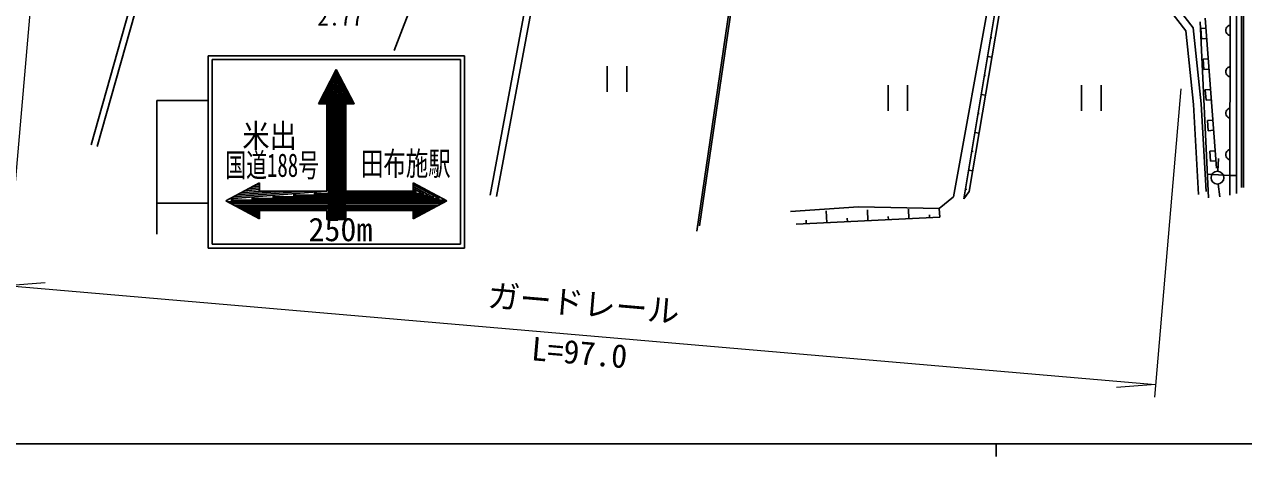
# Model space of a CAD drawing. Units: millimetres, scale not verified. Extents: x 40000 to 680000, y 20000 to 380000.
# Drawn here: x 292182 to 387310, y 204000 to 237679 of the extents above; entities that cross this region are included whole.
import ezdxf
from ezdxf.enums import TextEntityAlignment as Align

# ---------------------------------------------------------------- set-up
doc = ezdxf.new("R2010")
doc.units = ezdxf.units.MM
doc.header["$LTSCALE"] = 1000
for name, color, linetype, lineweight in [('M-BGD', 7, 'Continuous', 25), ('M-STR-HTXT', 7, 'Continuous', 13), ('M-STR-STRC', 7, 'Continuous', 25), ('M-TTL-BAND', 7, 'Continuous', 25)]:
    doc.layers.add(name, color=color, linetype=linetype, lineweight=lineweight)
doc.styles.add('ＭＳ ゴシック', font='')
doc.styles.get('ＭＳ ゴシック').set_extended_font_data('MS Gothic')

msp = doc.modelspace()

# ---------------------------------------------------------------- linework, layer by layer
at = {"layer": 'M-BGD'}
for p, q in [((297384, 228299), (302964, 248022)), ((297865, 228163), (303449, 247901)), ((332131, 243654), (328520, 224362)), ((332635, 243627), (329012, 224270)), ((344648, 221579), (347778, 242945)), ((344857, 221976), (347929, 242940)), ((364669, 224250), (368050, 242863)), ((365488, 224095), (368610, 242902)), ((368980, 242928), (365898, 224649)), ((379715, 241188), (382799, 237185)), ((380142, 241617), (383379, 237416)), ((386260, 238836), (386244, 224369)), ((386760, 239014), (386744, 224502)), ((387142, 224958), (387153, 239245)), ((387292, 224957), (387303, 239257)), ((384562, 224166), (383909, 237875)), ((384308, 238170), (385187, 226489)), ((382799, 237185), (383390, 231436)), ((383379, 237416), (383988, 231484)), ((384366, 237377), (383967, 237348)), ((383967, 237348), (384026, 236550)), ((385955, 237381), (385922, 237285)), ((385922, 237285), (385922, 237157)), ((385922, 237157), (385954, 237061)), ((385954, 237061), (386002, 236981)), ((386003, 237461), (385955, 237381)), ((386002, 236981), (386082, 236901)), ((386083, 237541), (386003, 237461)), ((386082, 236901), (386162, 236853)), ((386163, 237589), (386083, 237541)), ((386259, 237621), (386163, 237589)), ((367574, 236659), (367676, 236642)), ((384026, 236550), (384425, 236579)), ((386162, 236853), (386258, 236821)), ((367328, 235181), (367664, 235125)), ((384541, 234993), (384142, 234963)), ((337656, 234416), (337656, 232416)), ((339176, 232416), (339176, 234416)), ((384142, 234963), (384201, 234165)), ((384201, 234165), (384600, 234195)), ((385951, 234152), (385919, 234056)), ((385919, 234056), (385919, 233928)), ((385999, 234231), (385951, 234152)), ((386079, 234311), (385999, 234231)), ((386159, 234359), (386079, 234311)), ((386255, 234391), (386159, 234359)), ((367083, 233703), (367183, 233686)), ((385919, 233928), (385951, 233832)), ((385951, 233832), (385998, 233751)), ((385998, 233751), (386078, 233671)), ((386078, 233671), (386158, 233623)), ((386158, 233623), (386254, 233591)), ((359575, 232955), (359575, 230955)), ((361095, 230955), (361095, 232955)), ((366838, 232225), (367166, 232170)), ((374674, 232955), (374674, 230955)), ((376194, 230955), (376194, 232955)), ((384716, 232608), (384317, 232579)), ((384317, 232579), (384376, 231781)), ((383390, 231436), (383788, 224430)), ((383988, 231484), (384376, 224651)), ((384376, 231781), (384774, 231810)), ((386252, 231161), (386156, 231129)), ((366592, 230746), (366690, 230730)), ((384891, 230224), (384492, 230195)), ((385947, 230922), (385915, 230826)), ((385915, 230826), (385915, 230698)), ((385915, 230698), (385947, 230602)), ((385995, 231002), (385947, 230922)), ((385947, 230602), (385995, 230522)), ((386076, 231081), (385995, 231002)), ((385995, 230522), (386075, 230441)), ((386075, 230441), (386155, 230393)), ((386156, 231129), (386076, 231081)), ((386155, 230393), (386251, 230361)), ((366347, 229268), (366668, 229215)), ((384492, 230195), (384550, 229397)), ((384550, 229397), (384949, 229426)), ((366102, 227790), (366197, 227774)), ((385066, 227840), (384667, 227810)), ((384667, 227810), (384725, 227013)), ((385944, 227692), (385912, 227596)), ((385912, 227596), (385912, 227468)), ((385912, 227468), (385943, 227372)), ((385943, 227372), (385991, 227292)), ((385992, 227772), (385944, 227692)), ((386072, 227852), (385992, 227772)), ((386152, 227899), (386072, 227852)), ((386248, 227931), (386152, 227899)), ((384725, 227013), (385124, 227042)), ((385299, 226230), (385360, 227228)), ((385991, 227292), (386071, 227212)), ((386071, 227212), (386151, 227163)), ((386151, 227163), (386247, 227131)), ((365856, 226312), (366170, 226260)), ((384474, 226015), (386246, 225916)), ((386246, 225916), (386746, 225916)), ((365898, 224649), (365488, 224095)), ((365611, 224834), (365704, 224818)), ((385330, 225234), (385450, 224241)), ((363544, 223343), (364669, 224250)), ((357265, 223464), (351950, 223097)), ((363606, 222659), (352386, 222101)), ((354790, 222221), (354743, 223156)), ((363544, 223343), (357265, 223464)), ((357996, 222380), (357954, 223224)), ((359599, 222460), (359587, 222699)), ((361202, 222539), (361164, 223293)), ((362805, 222619), (362794, 222831)), ((363544, 223343), (363606, 222659)), ((353187, 222141), (353172, 222435)), ((356393, 222300), (356380, 222567))]:
    msp.add_line(p, q, dxfattribs=at)
msp.add_circle((385269, 225730), 500, dxfattribs=at)
at = {"layer": 'M-STR-HTXT'}
for p, q in [((293225, 245770), (290696, 216337)), ((382410, 232659), (380346, 208634)), ((290781, 217334), (293813, 217575)), ((290781, 217334), (380432, 209630)), ((380432, 209630), (377400, 209389))]:
    msp.add_line(p, q, dxfattribs=at)
at = {"layer": 'M-STR-STRC'}
for p, q in [((325866, 248136), (321034, 235656)), ((306521, 220242), (306521, 235242)), ((306521, 235242), (326521, 235242)), ((326521, 235242), (326521, 220242)), ((306821, 220542), (306821, 234942)), ((306821, 234942), (326221, 234942)), ((316521, 234178), (315121, 231498)), ((315268, 231498), (316594, 234038)), ((317921, 231498), (316521, 234178)), ((326221, 234942), (326221, 220542)), ((315414, 231498), (316668, 233897)), ((315561, 231498), (316741, 233757)), ((315708, 231498), (316814, 233617)), ((315854, 231498), (316888, 233476)), ((316001, 231498), (316961, 233336)), ((316148, 231498), (317034, 233195)), ((316294, 231498), (317108, 233055)), ((316441, 231498), (317181, 232915)), ((316588, 231498), (317254, 232774)), ((316734, 231498), (317328, 232634)), ((316881, 231498), (317401, 232493)), ((317028, 231498), (317474, 232353)), ((317174, 231498), (317548, 232213)), ((306521, 231742), (302521, 231742)), ((302521, 221342), (302521, 231742)), ((315121, 231498), (315771, 231498)), ((315771, 231498), (315771, 224690)), ((315901, 222470), (315901, 231498)), ((316031, 222470), (316031, 231498)), ((316161, 222470), (316161, 231498)), ((316291, 222470), (316291, 231498)), ((316421, 222470), (316421, 231498)), ((316551, 222470), (316551, 231498)), ((316681, 222470), (316681, 231498)), ((316811, 222470), (316811, 231498)), ((316941, 222470), (316941, 231498)), ((317071, 222470), (317071, 231498)), ((317201, 222470), (317201, 231498)), ((317271, 224690), (317271, 231498)), ((317271, 231498), (317921, 231498)), ((317321, 231498), (317621, 232072)), ((317468, 231498), (317694, 231932)), ((317614, 231498), (317768, 231792)), ((317761, 231498), (317841, 231651)), ((317908, 231498), (317914, 231511)), ((310521, 225340), (307911, 223940)), ((315644, 224690), (308197, 224094)), ((314016, 224690), (308483, 224247)), ((312388, 224690), (308769, 224400)), ((310761, 224690), (309054, 224554)), ((310521, 224801), (309340, 224707)), ((310521, 224932), (309626, 224860)), ((310521, 225062), (309912, 225013)), ((310521, 225193), (310198, 225167)), ((310521, 225323), (310484, 225320)), ((310521, 224690), (310521, 225340)), ((315771, 224690), (310521, 224690)), ((322765, 224620), (316398, 224620)), ((317271, 224690), (322521, 224690)), ((325131, 223940), (322521, 225340)), ((322521, 225340), (322521, 224690)), ((322521, 225193), (324539, 224110)), ((322521, 225045), (323946, 224281)), ((322521, 224898), (323354, 224451)), ((322521, 224750), (322762, 224621)), ((306521, 223742), (302521, 223742)), ((307911, 223940), (310521, 222540)), ((324945, 223840), (308098, 223840)), ((325027, 223970), (308286, 223970)), ((324702, 223710), (308340, 223710)), ((324460, 223580), (308582, 223580)), ((324574, 224100), (309908, 224100)), ((324122, 224230), (311530, 224230)), ((323670, 224360), (313153, 224360)), ((323217, 224490), (314775, 224490)), ((322521, 222540), (325131, 223940)), ((324218, 223450), (308825, 223450)), ((323975, 223320), (309067, 223320)), ((310521, 223190), (309309, 223190)), ((310521, 223060), (309552, 223060)), ((310521, 222930), (309794, 222930)), ((310521, 222800), (310036, 222800)), ((310521, 222670), (310279, 222670)), ((310521, 222540), (310521, 223190)), ((310521, 223190), (315771, 223190)), ((315771, 223190), (315771, 222470)), ((317271, 222470), (317271, 223190)), ((317271, 223190), (322521, 223190)), ((323733, 223190), (322521, 223190)), ((322521, 223190), (322521, 222540)), ((323491, 223060), (322521, 223060)), ((323248, 222930), (322521, 222930)), ((323006, 222800), (322521, 222800)), ((322763, 222670), (322521, 222670)), ((315771, 222470), (317271, 222470)), ((326521, 220242), (306521, 220242)), ((326221, 220542), (306821, 220542))]:
    msp.add_line(p, q, dxfattribs=at)
at = {"layer": 'M-TTL-BAND'}
for p, q in [((40000, 205000), (579000, 205000)), ((368000, 205000), (368000, 204000))]:
    msp.add_line(p, q, dxfattribs=at)

# ---------------------------------------------------------------- texts
at = {"layer": 'M-BGD', "style": 'ＭＳ ゴシック'}
msp.add_text('2.77', height=1320, dxfattribs=at).set_placement((315025, 237193), align=Align.BOTTOM_LEFT)
at = {"layer": 'M-STR-HTXT', "style": 'ＭＳ ゴシック'}
msp.add_text('ガードレール', height=1833, rotation=355.089, dxfattribs=at).set_placement((335692, 214478), align=Align.BOTTOM_CENTER)
msp.add_text('L=97.0', height=1833, rotation=355.089, dxfattribs=at).set_placement((335567, 213022), align=Align.TOP_CENTER)
at = {"layer": 'M-STR-STRC', "style": 'ＭＳ ゴシック'}
for s, width, p in [('米出', 0.85, (309187, 227534)), ('国道188号', 0.65, (307862, 225247)), ('田布施駅', 0.7, (318442, 225369))]:
    msp.add_text(s, height=1833, dxfattribs=dict(at, width=width)).set_placement(p, align=Align.BOTTOM_LEFT)
msp.add_text('250m', height=1833, dxfattribs=at).set_placement((314346, 220235), align=Align.BOTTOM_LEFT)

doc.saveas('drawing.dxf')
